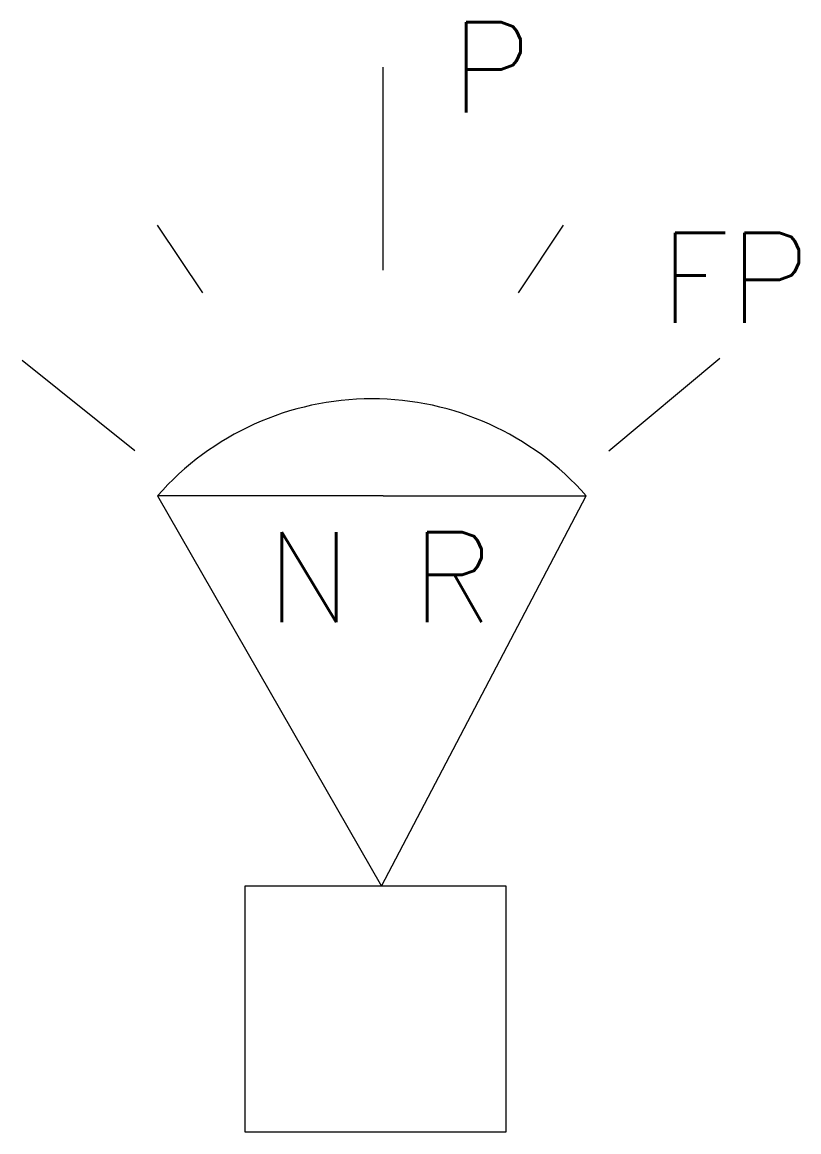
# Model space of a CAD drawing. Extents: x -0.258 to 0.3, y -0.176 to 0.621.
import ezdxf

# ---------------------------------------------------------------- set-up
doc = ezdxf.new("R2010")
doc.units = 0
doc.header["$MEASUREMENT"] = 0
doc.layers.add('ILUMINACAO', color=1, linetype='CONTINUOUS')
doc.styles.add('ROMANS', font='ROMANS.SHX', dxfattribs={"height": 1.62})

msp = doc.modelspace()

# ---------------------------------------------------------------- linework, layer by layer
at = {"layer": 'ILUMINACAO'}
for p, q in [((0.00126, 0.44242), (0.00126, 0.58822)), ((-0.12834, 0.42622), (-0.16074, 0.47482)), ((0.09846, 0.42622), (0.13086, 0.47482)), ((-0.17694, 0.31282), (-0.25794, 0.37762)), ((0.16326, 0.31282), (0.24293, 0.37921)), ((0.00126, 0.28042), (-0.16074, 0.28042)), ((-0.16074, 0.28042), (0, 0)), ((0, 0), (0.14706, 0.28042)), ((0.00126, 0.28042), (0.14706, 0.28042))]:
    msp.add_line(p, q, dxfattribs=at)
msp.add_lwpolyline([(-0.09807, 0), (-0.09807, -0.17641), (0.08967, -0.17641), (0.08967, 0)], close=True, dxfattribs=at)
msp.add_arc((-0.00684, 0.14524), 0.20484, 41.29522, 138.70478, dxfattribs=at)

# ---------------------------------------------------------------- texts
at = {"layer": 'ILUMINACAO', "style": 'ROMANS'}
for tag, p, s, flags in [('P', (0.04986, 0.55582), '100.0', 13), ('FP', (0.19977, 0.40461), '1.0', 13), ('N', (-0.08254, 0.18961), '', 4), ('R', (0.02184, 0.18961), '', 4)]:
    msp.add_attdef(tag, p, s, height=0.0648, dxfattribs=dict(at, flags=flags))

doc.saveas('drawing.dxf')
